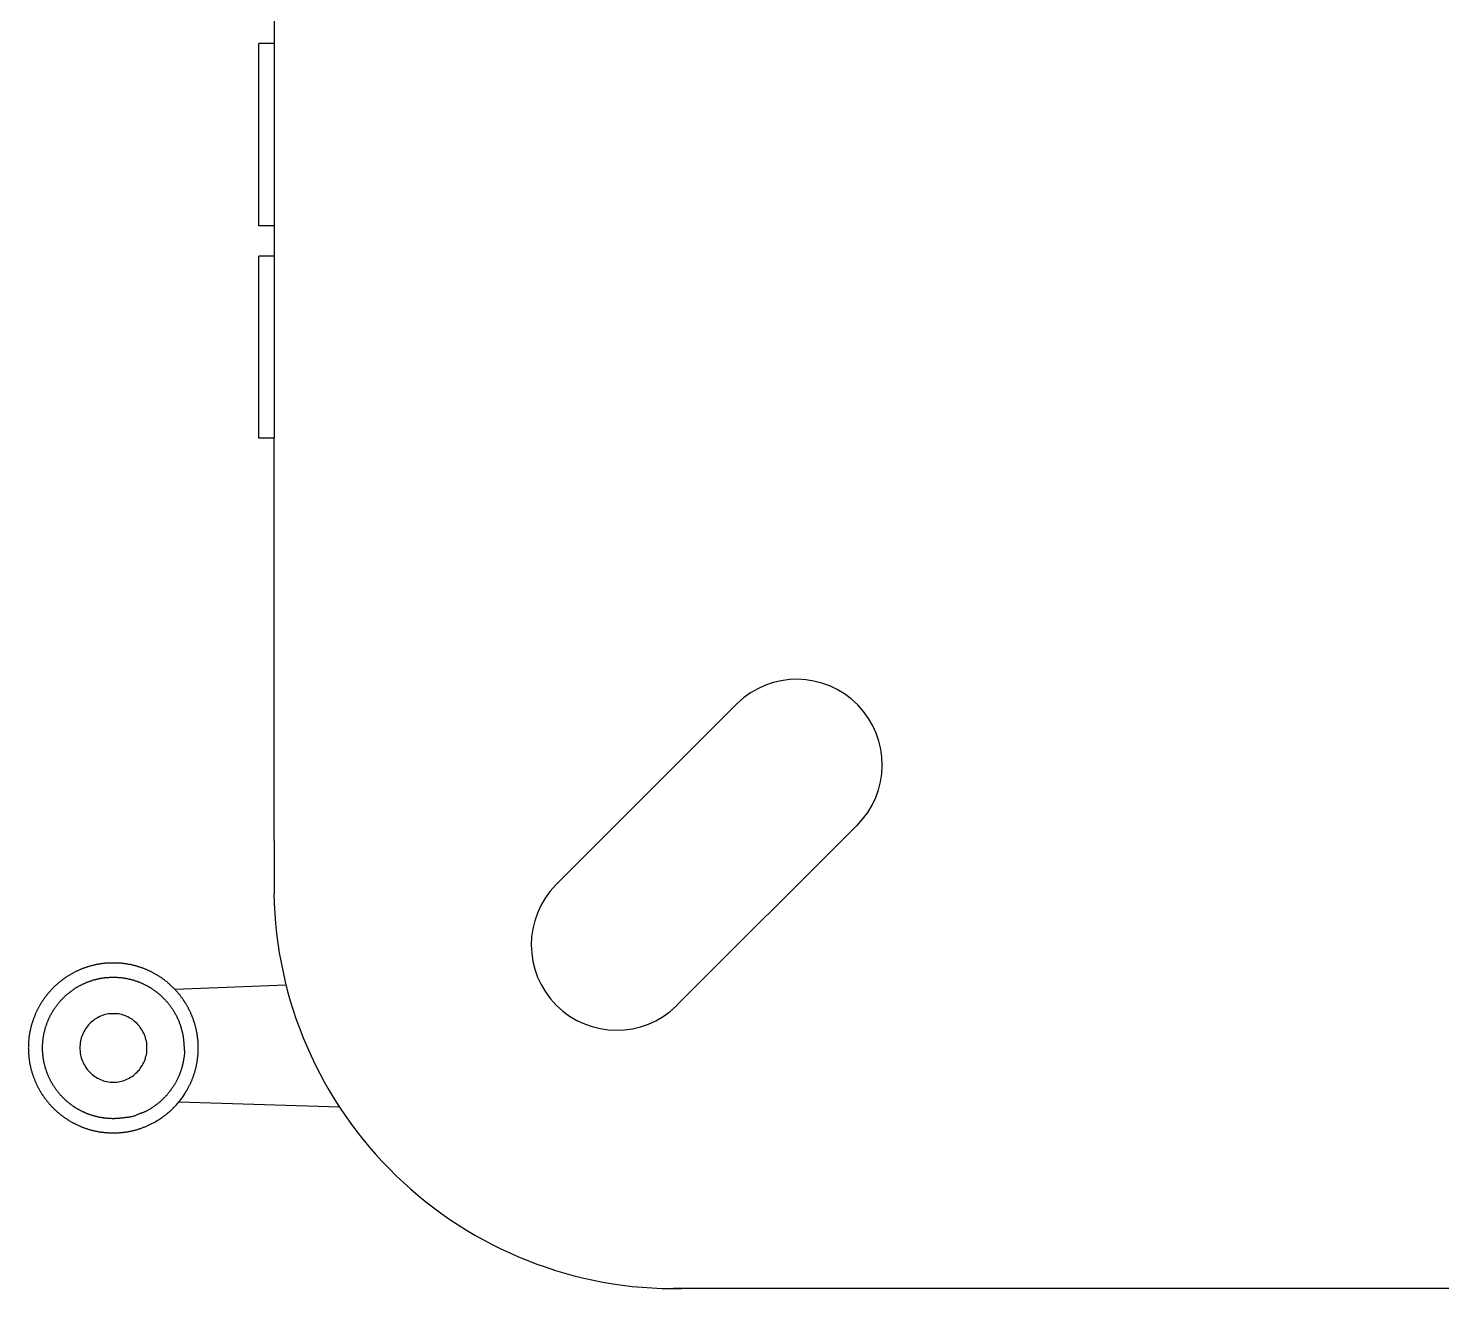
# Model space of a CAD drawing. Header units: centimetres. Extents: x 0.34 to 5.36, y -1.9 to 1.98.
# Drawn here: x 0.494 to 1.518, y 0.11 to 1.023 of the extents above; entities that cross this region are included whole.
import ezdxf

# ---------------------------------------------------------------- set-up
doc = ezdxf.new("R2010")
doc.units = ezdxf.units.CM
doc.layers.add('Edges', color=7, linetype='Continuous')

# ---------------------------------------------------------------- blocks, each defined once
blk = doc.blocks.new('lynk pl')
at = {"layer": 'Edges'}
for p, q in [((0.4282, 0.1328), (0.4282, 0.1108)), ((0.4282, 0.1108), (0.4172, 0.1108)), ((0.4172, -0.0212), (0.4172, 0.1108)), ((0.4282, 0.1108), (0.4282, -0.0212)), ((0.4282, -0.0212), (0.4172, -0.0212)), ((0.4282, -0.0212), (0.4282, -0.0432)), ((0.4282, -0.0432), (0.4172, -0.0432)), ((0.4172, -0.1752), (0.4172, -0.0432)), ((0.4282, -0.0432), (0.4282, -0.1752)), ((0.4282, -0.1752), (0.4172, -0.1752)), ((0.4282, -0.4667), (0.4282, -0.1752)), ((0.7636, -0.3675), (0.6324, -0.4987)), ((0.7199, -0.5862), (0.8511, -0.455)), ((0.4282, -0.4667), (0.4282, -0.5052)), ((0.4369, -0.5714), (0.3565, -0.5746)), ((0.4756, -0.6597), (0.3592, -0.6561)), ((2.0122, -0.7912), (0.7177, -0.7912))]:
    blk.add_line(p, q, dxfattribs=at)
for points in [[(0.3615, -0.653), (0.3623, -0.6519), (0.363, -0.6509), (0.3635, -0.65), (0.364, -0.6492), (0.3645, -0.6485), (0.3648, -0.6479), (0.3652, -0.6473), (0.3655, -0.6467), (0.3658, -0.6462), (0.366, -0.6457), (0.3663, -0.6453), (0.3665, -0.6448), (0.3668, -0.6443), (0.367, -0.6439), (0.3672, -0.6435), (0.3674, -0.643), (0.3676, -0.6426), (0.3678, -0.6421), (0.368, -0.6417), (0.3682, -0.6413), (0.3684, -0.6408), (0.3686, -0.6404), (0.3688, -0.6399), (0.3689, -0.6395), (0.3691, -0.639), (0.3693, -0.6386), (0.3695, -0.6381), (0.3696, -0.6377), (0.3698, -0.6372), (0.3699, -0.6368), (0.3701, -0.6363), (0.3703, -0.6358), (0.3704, -0.6354), (0.3705, -0.6349), (0.3707, -0.6345), (0.3708, -0.634), (0.371, -0.6335), (0.3711, -0.6331), (0.3712, -0.6326), (0.3713, -0.6321), (0.3715, -0.6317), (0.3716, -0.6312), (0.3717, -0.6307), (0.3718, -0.6302), (0.3719, -0.6298), (0.372, -0.6293), (0.3721, -0.6288), (0.3722, -0.6283), (0.3723, -0.6279), (0.3724, -0.6274), (0.3724, -0.6269), (0.3725, -0.6264), (0.3726, -0.626), (0.3727, -0.6255), (0.3727, -0.625), (0.3728, -0.6245), (0.3728, -0.624), (0.3729, -0.6236), (0.3729, -0.6231), (0.373, -0.6226), (0.373, -0.6221), (0.3731, -0.6216), (0.3731, -0.6212), (0.3731, -0.6207), (0.3732, -0.6202), (0.3732, -0.6197), (0.3732, -0.6192), (0.3732, -0.6187), (0.3732, -0.6183), (0.3733, -0.6178), (0.3733, -0.6173), (0.3733, -0.6168), (0.3733, -0.6163), (0.3733, -0.6158), (0.3732, -0.6154), (0.3732, -0.6149), (0.3732, -0.6144), (0.3732, -0.6139), (0.3732, -0.6134), (0.3731, -0.6129), (0.3731, -0.6125), (0.3731, -0.612), (0.373, -0.6115), (0.373, -0.611), (0.3729, -0.6105), (0.3729, -0.6101), (0.3728, -0.6096), (0.3728, -0.6091), (0.3727, -0.6086), (0.3727, -0.6081), (0.3726, -0.6077), (0.3725, -0.6072), (0.3724, -0.6067), (0.3724, -0.6062), (0.3723, -0.6058), (0.3722, -0.6053), (0.3721, -0.6048), (0.372, -0.6043), (0.3719, -0.6039), (0.3718, -0.6034), (0.3717, -0.6029), (0.3716, -0.6024), (0.3715, -0.602), (0.3713, -0.6015), (0.3712, -0.601), (0.3711, -0.6006), (0.371, -0.6001), (0.3708, -0.5996), (0.3707, -0.5992), (0.3705, -0.5987), (0.3704, -0.5983), (0.3703, -0.5978), (0.3701, -0.5973), (0.3699, -0.5969), (0.3698, -0.5964), (0.3696, -0.596), (0.3695, -0.5955), (0.3693, -0.5951), (0.3691, -0.5946), (0.3689, -0.5942), (0.3688, -0.5937), (0.3686, -0.5933), (0.3684, -0.5928), (0.3682, -0.5924), (0.368, -0.5919), (0.3678, -0.5915), (0.3676, -0.591), (0.3674, -0.5906), (0.3672, -0.5902), (0.367, -0.5897), (0.3668, -0.5893), (0.3666, -0.5889), (0.3663, -0.5884), (0.3661, -0.588), (0.3659, -0.5876), (0.3657, -0.5872), (0.3654, -0.5867), (0.3652, -0.5863), (0.3649, -0.5859), (0.3647, -0.5855), (0.3644, -0.5851), (0.3642, -0.5846), (0.3639, -0.5842), (0.3637, -0.5838), (0.3634, -0.5834), (0.3632, -0.583), (0.3629, -0.5826), (0.3626, -0.5822), (0.3623, -0.5818), (0.3621, -0.5814), (0.3618, -0.581), (0.3615, -0.5806), (0.3612, -0.5802), (0.3609, -0.5799), (0.3606, -0.5795), (0.3603, -0.5791), (0.3601, -0.5787), (0.3598, -0.5783), (0.3594, -0.5779), (0.3591, -0.5776), (0.3588, -0.5772), (0.3585, -0.5768), (0.3582, -0.5765), (0.3579, -0.5761), (0.3575, -0.5757), (0.3572, -0.5754), (0.3569, -0.575), (0.3565, -0.5746), (0.3561, -0.5742), (0.3558, -0.5738), (0.3554, -0.5735), (0.355, -0.5731), (0.3546, -0.5727), (0.3542, -0.5723), (0.3539, -0.572), (0.3535, -0.5717), (0.3532, -0.5713), (0.3528, -0.571), (0.3525, -0.5707), (0.3522, -0.5704), (0.3519, -0.5701), (0.3515, -0.5699), (0.3512, -0.5696), (0.3509, -0.5693), (0.3505, -0.569), (0.3502, -0.5687), (0.3498, -0.5685), (0.3494, -0.5682), (0.3491, -0.5679), (0.3487, -0.5676), (0.3483, -0.5673), (0.3479, -0.567), (0.3475, -0.5667), (0.3471, -0.5664), (0.3467, -0.5662), (0.3463, -0.5659), (0.3459, -0.5656), (0.3455, -0.5654), (0.3451, -0.5651), (0.3447, -0.5648), (0.3443, -0.5646), (0.3439, -0.5643), (0.3435, -0.5641), (0.343, -0.5638), (0.3426, -0.5636), (0.3422, -0.5633), (0.3418, -0.5631), (0.3414, -0.5629), (0.3409, -0.5626), (0.3405, -0.5624), (0.3401, -0.5622), (0.3397, -0.562), (0.3392, -0.5617), (0.3388, -0.5615), (0.3384, -0.5613), (0.3379, -0.5611), (0.3375, -0.5609), (0.337, -0.5607), (0.3366, -0.5605), (0.3362, -0.5603), (0.3357, -0.5601), (0.3353, -0.5599), (0.3348, -0.5598), (0.3344, -0.5596), (0.3339, -0.5594), (0.3335, -0.5592), (0.333, -0.5591), (0.3326, -0.5589), (0.3321, -0.5587), (0.3316, -0.5586), (0.3312, -0.5584), (0.3307, -0.5583), (0.3303, -0.5581), (0.3298, -0.558), (0.3293, -0.5578), (0.3289, -0.5577), (0.3284, -0.5576), (0.328, -0.5574), (0.3275, -0.5573), (0.327, -0.5572), (0.3265, -0.5571), (0.3261, -0.557), (0.3256, -0.5568), (0.3251, -0.5567), (0.3247, -0.5566), (0.3242, -0.5565), (0.3237, -0.5564), (0.3232, -0.5563), (0.3228, -0.5563), (0.3223, -0.5562), (0.3218, -0.5561), (0.3213, -0.556), (0.3209, -0.5559), (0.3204, -0.5559), (0.3199, -0.5558), (0.3194, -0.5557), (0.3189, -0.5557), (0.3185, -0.5556), (0.318, -0.5556), (0.3175, -0.5555), (0.317, -0.5555), (0.3165, -0.5554), (0.3161, -0.5554), (0.3156, -0.5554), (0.3151, -0.5553), (0.3146, -0.5553), (0.3141, -0.5553), (0.3136, -0.5553), (0.3132, -0.5553), (0.3127, -0.5553), (0.3122, -0.5553), (0.3117, -0.5553), (0.3112, -0.5553), (0.3107, -0.5553), (0.3103, -0.5553), (0.3098, -0.5553), (0.3093, -0.5553), (0.3088, -0.5553), (0.3083, -0.5553), (0.3078, -0.5554), (0.3074, -0.5554), (0.3069, -0.5554), (0.3064, -0.5555), (0.3059, -0.5555), (0.3054, -0.5556), (0.305, -0.5556), (0.3045, -0.5557), (0.304, -0.5557), (0.3035, -0.5558), (0.303, -0.5559), (0.3026, -0.5559), (0.3021, -0.556), (0.3016, -0.5561), (0.3011, -0.5562), (0.3006, -0.5563), (0.3002, -0.5563), (0.2997, -0.5564), (0.2992, -0.5565), (0.2988, -0.5566), (0.2983, -0.5567), (0.2978, -0.5568), (0.2973, -0.557), (0.2969, -0.5571), (0.2964, -0.5572), (0.2959, -0.5573), (0.2955, -0.5574), (0.295, -0.5576), (0.2945, -0.5577), (0.2941, -0.5578), (0.2936, -0.558), (0.2931, -0.5581), (0.2927, -0.5583), (0.2922, -0.5584), (0.2918, -0.5586), (0.2913, -0.5587), (0.2909, -0.5589), (0.2904, -0.5591), (0.2899, -0.5592), (0.2895, -0.5594), (0.289, -0.5596), (0.2886, -0.5598), (0.2881, -0.5599), (0.2877, -0.5601), (0.2873, -0.5603), (0.2868, -0.5605), (0.2864, -0.5607), (0.2859, -0.5609), (0.2855, -0.5611), (0.2851, -0.5613), (0.2846, -0.5615), (0.2842, -0.5617), (0.2838, -0.562), (0.2833, -0.5622), (0.2829, -0.5624), (0.2825, -0.5626), (0.2821, -0.5629), (0.2816, -0.5631), (0.2812, -0.5633), (0.2808, -0.5636), (0.2804, -0.5638), (0.28, -0.5641), (0.2795, -0.5643), (0.2791, -0.5646), (0.2787, -0.5648), (0.2783, -0.5651), (0.2779, -0.5654), (0.2775, -0.5656), (0.2771, -0.5659), (0.2767, -0.5662), (0.2763, -0.5664), (0.2759, -0.5667), (0.2755, -0.567), (0.2751, -0.5673), (0.2747, -0.5676), (0.2744, -0.5679), (0.274, -0.5682), (0.2736, -0.5685), (0.2732, -0.5688), (0.2728, -0.5691), (0.2725, -0.5694), (0.2721, -0.5697), (0.2717, -0.57), (0.2714, -0.5703), (0.271, -0.5706), (0.2706, -0.571), (0.2703, -0.5713), (0.2699, -0.5716), (0.2696, -0.5719), (0.2692, -0.5723), (0.2689, -0.5726), (0.2685, -0.5729), (0.2682, -0.5733), (0.2678, -0.5736), (0.2675, -0.574), (0.2672, -0.5743), (0.2668, -0.5747), (0.2665, -0.575), (0.2662, -0.5754), (0.2659, -0.5757), (0.2655, -0.5761), (0.2652, -0.5765), (0.2649, -0.5768), (0.2646, -0.5772), (0.2643, -0.5776), (0.264, -0.5779), (0.2637, -0.5783), (0.2634, -0.5787), (0.2631, -0.5791), (0.2628, -0.5795), (0.2625, -0.5799), (0.2622, -0.5802), (0.2619, -0.5806), (0.2616, -0.581), (0.2613, -0.5814), (0.2611, -0.5818), (0.2608, -0.5822), (0.2605, -0.5826), (0.2603, -0.583), (0.26, -0.5834), (0.2597, -0.5838), (0.2595, -0.5842), (0.2592, -0.5846), (0.259, -0.5851), (0.2587, -0.5855), (0.2585, -0.5859), (0.2582, -0.5863), (0.258, -0.5867), (0.2578, -0.5872), (0.2575, -0.5876), (0.2573, -0.588), (0.2571, -0.5884), (0.2569, -0.5889), (0.2566, -0.5893), (0.2564, -0.5897), (0.2562, -0.5902), (0.256, -0.5906), (0.2558, -0.591), (0.2556, -0.5915), (0.2554, -0.5919), (0.2552, -0.5924), (0.255, -0.5928), (0.2548, -0.5933), (0.2547, -0.5937), (0.2545, -0.5942), (0.2543, -0.5946), (0.2541, -0.5951), (0.254, -0.5955), (0.2538, -0.596), (0.2536, -0.5964), (0.2535, -0.5969), (0.2533, -0.5973), (0.2532, -0.5978), (0.253, -0.5983), (0.2529, -0.5987), (0.2527, -0.5992), (0.2526, -0.5996), (0.2525, -0.6001), (0.2523, -0.6006), (0.2522, -0.601), (0.2521, -0.6015), (0.252, -0.602), (0.2518, -0.6024), (0.2517, -0.6029), (0.2516, -0.6034), (0.2515, -0.6039), (0.2514, -0.6043), (0.2513, -0.6048), (0.2512, -0.6053), (0.2511, -0.6058), (0.2511, -0.6062), (0.251, -0.6067), (0.2509, -0.6072), (0.2508, -0.6077), (0.2508, -0.6081), (0.2507, -0.6086), (0.2506, -0.6091), (0.2506, -0.6096), (0.2505, -0.6101), (0.2505, -0.6105), (0.2504, -0.611), (0.2504, -0.6115), (0.2503, -0.612), (0.2503, -0.6125), (0.2503, -0.6129), (0.2502, -0.6134), (0.2502, -0.6139), (0.2502, -0.6144), (0.2502, -0.6149), (0.2502, -0.6154), (0.2502, -0.6158), (0.2502, -0.6163), (0.2501, -0.6168), (0.2502, -0.6173), (0.2502, -0.6178), (0.2502, -0.6183), (0.2502, -0.6187), (0.2502, -0.6192), (0.2502, -0.6197), (0.2502, -0.6202), (0.2503, -0.6207), (0.2503, -0.6212), (0.2503, -0.6216), (0.2504, -0.6221), (0.2504, -0.6226), (0.2505, -0.6231), (0.2505, -0.6236), (0.2506, -0.624), (0.2506, -0.6245), (0.2507, -0.625), (0.2508, -0.6255), (0.2508, -0.626), (0.2509, -0.6264), (0.251, -0.6269), (0.2511, -0.6274), (0.2511, -0.6279), (0.2512, -0.6283), (0.2513, -0.6288), (0.2514, -0.6293), (0.2515, -0.6298), (0.2516, -0.6302), (0.2517, -0.6307), (0.2518, -0.6312), (0.252, -0.6317), (0.2521, -0.6321), (0.2522, -0.6326), (0.2523, -0.6331), (0.2525, -0.6335), (0.2526, -0.634), (0.2527, -0.6345), (0.2529, -0.6349), (0.253, -0.6354), (0.2532, -0.6358), (0.2533, -0.6363), (0.2535, -0.6368), (0.2536, -0.6372), (0.2538, -0.6377), (0.254, -0.6381), (0.2541, -0.6386), (0.2543, -0.639), (0.2545, -0.6395), (0.2547, -0.6399), (0.2548, -0.6404), (0.255, -0.6408), (0.2552, -0.6413), (0.2554, -0.6417), (0.2556, -0.6421), (0.2558, -0.6426), (0.256, -0.643), (0.2562, -0.6435), (0.2564, -0.6439), (0.2566, -0.6443), (0.2569, -0.6448), (0.2571, -0.6452), (0.2573, -0.6456), (0.2575, -0.646), (0.2578, -0.6465), (0.258, -0.6469), (0.2582, -0.6473), (0.2585, -0.6477), (0.2587, -0.6481), (0.259, -0.6486), (0.2592, -0.649), (0.2595, -0.6494), (0.2597, -0.6498), (0.26, -0.6502), (0.2603, -0.6506), (0.2605, -0.651), (0.2608, -0.6514), (0.2611, -0.6518), (0.2613, -0.6522), (0.2616, -0.6526), (0.2619, -0.653), (0.2622, -0.6534), (0.2625, -0.6538), (0.2628, -0.6542), (0.2631, -0.6545), (0.2634, -0.6549), (0.2637, -0.6553), (0.264, -0.6557), (0.2643, -0.6561), (0.2646, -0.6564), (0.2649, -0.6568), (0.2652, -0.6572), (0.2655, -0.6575), (0.2659, -0.6579), (0.2662, -0.6582), (0.2665, -0.6586), (0.2668, -0.659), (0.2672, -0.6593), (0.2675, -0.6597), (0.2678, -0.66), (0.2682, -0.6603), (0.2685, -0.6607), (0.2689, -0.661), (0.2692, -0.6614), (0.2696, -0.6617), (0.2699, -0.662), (0.2703, -0.6623), (0.2706, -0.6627), (0.271, -0.663), (0.2714, -0.6633), (0.2717, -0.6636), (0.2721, -0.6639), (0.2725, -0.6642), (0.2728, -0.6646), (0.2732, -0.6649), (0.2736, -0.6652), (0.274, -0.6655), (0.2744, -0.6658), (0.2747, -0.666), (0.2751, -0.6663), (0.2755, -0.6666), (0.2759, -0.6669), (0.2763, -0.6672), (0.2767, -0.6675), (0.2771, -0.6677), (0.2775, -0.668), (0.2779, -0.6683), (0.2783, -0.6685), (0.2787, -0.6688), (0.2791, -0.669), (0.2795, -0.6693), (0.28, -0.6696), (0.2804, -0.6698), (0.2808, -0.67), (0.2812, -0.6703), (0.2816, -0.6705), (0.2821, -0.6708), (0.2825, -0.671), (0.2829, -0.6712), (0.2833, -0.6714), (0.2838, -0.6717), (0.2842, -0.6719), (0.2846, -0.6721), (0.2851, -0.6723), (0.2855, -0.6725), (0.2859, -0.6727), (0.2864, -0.6729), (0.2868, -0.6731), (0.2873, -0.6733), (0.2877, -0.6735), (0.2881, -0.6737), (0.2886, -0.6739), (0.289, -0.6741), (0.2895, -0.6742), (0.2899, -0.6744), (0.2904, -0.6746), (0.2909, -0.6747), (0.2913, -0.6749), (0.2918, -0.6751), (0.2922, -0.6752), (0.2927, -0.6754), (0.2931, -0.6755), (0.2936, -0.6757), (0.2941, -0.6758), (0.2945, -0.6759), (0.295, -0.6761), (0.2955, -0.6762), (0.2959, -0.6763), (0.2964, -0.6764), (0.2969, -0.6766), (0.2973, -0.6767), (0.2978, -0.6768), (0.2983, -0.6769), (0.2988, -0.677), (0.2992, -0.6771), (0.2997, -0.6772), (0.3002, -0.6773), (0.3006, -0.6774), (0.3011, -0.6775), (0.3016, -0.6775), (0.3021, -0.6776), (0.3026, -0.6777), (0.303, -0.6778), (0.3035, -0.6778), (0.304, -0.6779), (0.3045, -0.6779), (0.305, -0.678), (0.3054, -0.6781), (0.3059, -0.6781), (0.3064, -0.6781), (0.3069, -0.6782), (0.3074, -0.6782), (0.3078, -0.6783), (0.3083, -0.6783), (0.3088, -0.6783), (0.3093, -0.6783), (0.3098, -0.6783), (0.3103, -0.6784), (0.3107, -0.6784), (0.3112, -0.6784), (0.3117, -0.6784), (0.3122, -0.6784), (0.3127, -0.6784), (0.3132, -0.6784), (0.3136, -0.6783), (0.3141, -0.6783), (0.3146, -0.6783), (0.3151, -0.6783), (0.3156, -0.6783), (0.3161, -0.6782), (0.3165, -0.6782), (0.317, -0.6781), (0.3175, -0.6781), (0.318, -0.6781), (0.3185, -0.678), (0.3189, -0.6779), (0.3194, -0.6779), (0.3199, -0.6778), (0.3204, -0.6778), (0.3209, -0.6777), (0.3213, -0.6776), (0.3218, -0.6775), (0.3223, -0.6775), (0.3228, -0.6774), (0.3232, -0.6773), (0.3237, -0.6772), (0.3242, -0.6771), (0.3247, -0.677), (0.3251, -0.6769), (0.3256, -0.6768), (0.3261, -0.6767), (0.3265, -0.6766), (0.327, -0.6764), (0.3275, -0.6763), (0.328, -0.6762), (0.3284, -0.6761), (0.3289, -0.6759), (0.3293, -0.6758), (0.3298, -0.6757), (0.3303, -0.6755), (0.3307, -0.6754), (0.3312, -0.6752), (0.3317, -0.6751), (0.3321, -0.6749), (0.3326, -0.6747), (0.3331, -0.6745), (0.3336, -0.6743), (0.3341, -0.6741), (0.3347, -0.6739), (0.3352, -0.6737), (0.3359, -0.6734), (0.3365, -0.6731), (0.3373, -0.6728), (0.3381, -0.6724), (0.3391, -0.6719), (0.3402, -0.6714), (0.3414, -0.6708)], [(0.3414, -0.6708), (0.3426, -0.6701), (0.3436, -0.6695), (0.3445, -0.6689), (0.3453, -0.6684), (0.346, -0.668), (0.3466, -0.6675), (0.3471, -0.6672), (0.3476, -0.6668), (0.3481, -0.6665), (0.3486, -0.6661), (0.349, -0.6658), (0.3494, -0.6655), (0.3498, -0.6652), (0.3502, -0.6649), (0.3506, -0.6646), (0.3509, -0.6642), (0.3513, -0.6639), (0.3517, -0.6636), (0.352, -0.6633), (0.3524, -0.663), (0.3528, -0.6627), (0.3531, -0.6624), (0.3534, -0.6621), (0.3538, -0.6618), (0.3541, -0.6615), (0.3544, -0.6612), (0.3547, -0.6609), (0.355, -0.6605), (0.3554, -0.6602), (0.3557, -0.6598), (0.3561, -0.6594), (0.3565, -0.659), (0.357, -0.6585), (0.3574, -0.658), (0.358, -0.6574), (0.3586, -0.6567), (0.3592, -0.6559), (0.3599, -0.6551), (0.3607, -0.6541), (0.3615, -0.653)]]:
    blk.add_lwpolyline(points, dxfattribs=at)
for points in [[(0.3624, -0.6265), (0.3624, -0.6269), (0.3623, -0.6273), (0.3622, -0.6277), (0.3621, -0.6281), (0.362, -0.6285), (0.3619, -0.6289), (0.3618, -0.6293), (0.3617, -0.6297), (0.3616, -0.6301), (0.3615, -0.6304), (0.3614, -0.6308), (0.3613, -0.6312), (0.3612, -0.6316), (0.3611, -0.632), (0.361, -0.6324), (0.3608, -0.6328), (0.3607, -0.6332), (0.3606, -0.6335), (0.3604, -0.6339), (0.3603, -0.6343), (0.3602, -0.6347), (0.36, -0.6351), (0.3599, -0.6355), (0.3597, -0.6358), (0.3596, -0.6362), (0.3594, -0.6366), (0.3593, -0.637), (0.3591, -0.6373), (0.359, -0.6377), (0.3588, -0.6381), (0.3586, -0.6384), (0.3584, -0.6388), (0.3583, -0.6392), (0.3581, -0.6395), (0.3579, -0.6399), (0.3577, -0.6403), (0.3575, -0.6406), (0.3574, -0.641), (0.3572, -0.6413), (0.357, -0.6417), (0.3568, -0.6421), (0.3566, -0.6424), (0.3564, -0.6428), (0.3562, -0.6431), (0.356, -0.6435), (0.3558, -0.6438), (0.3555, -0.6441), (0.3553, -0.6445), (0.3551, -0.6448), (0.3549, -0.6452), (0.3547, -0.6455), (0.3544, -0.6458), (0.3542, -0.6462), (0.354, -0.6465), (0.3537, -0.6468), (0.3535, -0.6472), (0.3533, -0.6475), (0.353, -0.6478), (0.3528, -0.6482), (0.3525, -0.6485), (0.3523, -0.6488), (0.352, -0.6491), (0.3518, -0.6494), (0.3515, -0.6497), (0.3512, -0.6501), (0.351, -0.6504), (0.3507, -0.6507), (0.3505, -0.651), (0.3502, -0.6513), (0.3499, -0.6516), (0.3496, -0.6519), (0.3494, -0.6522), (0.3491, -0.6525), (0.3488, -0.6528), (0.3485, -0.6531), (0.3482, -0.6533), (0.3479, -0.6536), (0.3477, -0.6539), (0.3474, -0.6542), (0.3471, -0.6545), (0.3468, -0.6547), (0.3465, -0.655), (0.3462, -0.6553), (0.3459, -0.6556), (0.3456, -0.6558), (0.3453, -0.6561), (0.3449, -0.6564), (0.3446, -0.6566), (0.3443, -0.6569), (0.344, -0.6571), (0.3437, -0.6574), (0.3434, -0.6576), (0.343, -0.6579), (0.3427, -0.6581), (0.3424, -0.6584), (0.3421, -0.6586), (0.3417, -0.6588), (0.3414, -0.6591), (0.3411, -0.6593), (0.3407, -0.6595), (0.3404, -0.6598), (0.3401, -0.66), (0.3397, -0.6602), (0.3394, -0.6604), (0.339, -0.6606), (0.3387, -0.6609), (0.3384, -0.6611), (0.338, -0.6613), (0.3377, -0.6615), (0.3373, -0.6617), (0.3369, -0.6619), (0.3366, -0.6621), (0.3362, -0.6623), (0.3359, -0.6625), (0.3355, -0.6627), (0.3352, -0.6628), (0.3348, -0.663), (0.3344, -0.6632), (0.3341, -0.6633), (0.3337, -0.6635), (0.3333, -0.6636), (0.3329, -0.6638), (0.3325, -0.6639), (0.3322, -0.664), (0.3318, -0.6642), (0.3314, -0.6643), (0.331, -0.6644), (0.3306, -0.6646), (0.3302, -0.6647), (0.3299, -0.6649), (0.3295, -0.6651), (0.3291, -0.6652), (0.3288, -0.6654), (0.3284, -0.6656), (0.328, -0.6657), (0.3276, -0.6659), (0.3273, -0.666), (0.3269, -0.6662), (0.3265, -0.6663), (0.3261, -0.6664), (0.3257, -0.6665), (0.3253, -0.6666), (0.3249, -0.6667), (0.3245, -0.6668), (0.3241, -0.6669), (0.3237, -0.6669), (0.3233, -0.667), (0.3229, -0.667), (0.3225, -0.6671), (0.3221, -0.6671), (0.3217, -0.6672), (0.3213, -0.6672), (0.3209, -0.6673), (0.3205, -0.6673), (0.3201, -0.6674), (0.3197, -0.6674), (0.3193, -0.6675), (0.3189, -0.6675), (0.3185, -0.6676), (0.3181, -0.6677), (0.3177, -0.6677), (0.3173, -0.6678), (0.3169, -0.6678), (0.3165, -0.6678), (0.3161, -0.6679), (0.3157, -0.6679), (0.3153, -0.6679), (0.3149, -0.668), (0.3145, -0.668), (0.3141, -0.668), (0.3137, -0.668), (0.3133, -0.668), (0.3129, -0.668), (0.3125, -0.6681), (0.3121, -0.6681), (0.3117, -0.6681), (0.3113, -0.6681), (0.3109, -0.6681), (0.3105, -0.668), (0.3101, -0.668), (0.3097, -0.668), (0.3093, -0.668), (0.3089, -0.668), (0.3085, -0.668), (0.3081, -0.6679), (0.3077, -0.6679), (0.3073, -0.6679), (0.3069, -0.6678), (0.3065, -0.6678), (0.3061, -0.6678), (0.3057, -0.6677), (0.3053, -0.6677), (0.3049, -0.6676), (0.3045, -0.6675), (0.3041, -0.6675), (0.3037, -0.6674), (0.3033, -0.6674), (0.3029, -0.6673), (0.3025, -0.6672), (0.3021, -0.6672), (0.3017, -0.6671), (0.3013, -0.667), (0.3009, -0.6669), (0.3005, -0.6668), (0.3001, -0.6667), (0.2997, -0.6666), (0.2994, -0.6665), (0.299, -0.6664), (0.2986, -0.6663), (0.2982, -0.6662), (0.2978, -0.6661), (0.2974, -0.666), (0.297, -0.6659), (0.2966, -0.6658), (0.2963, -0.6657), (0.2959, -0.6656), (0.2955, -0.6654), (0.2951, -0.6653), (0.2947, -0.6652), (0.2943, -0.665), (0.294, -0.6649), (0.2936, -0.6648), (0.2932, -0.6646), (0.2928, -0.6645), (0.2925, -0.6643), (0.2921, -0.6642), (0.2917, -0.664), (0.2914, -0.6638), (0.291, -0.6637), (0.2906, -0.6635), (0.2903, -0.6634), (0.2899, -0.6632), (0.2895, -0.663), (0.2892, -0.6628), (0.2888, -0.6627), (0.2884, -0.6625), (0.2881, -0.6623), (0.2877, -0.6621), (0.2874, -0.6619), (0.287, -0.6617), (0.2867, -0.6615), (0.2863, -0.6613), (0.286, -0.6611), (0.2856, -0.6609), (0.2853, -0.6607), (0.2849, -0.6605), (0.2846, -0.6603), (0.2842, -0.6601), (0.2839, -0.6599), (0.2836, -0.6596), (0.2832, -0.6594), (0.2829, -0.6592), (0.2826, -0.659), (0.2822, -0.6587), (0.2819, -0.6585), (0.2816, -0.6583), (0.2813, -0.658), (0.2809, -0.6578), (0.2806, -0.6576), (0.2803, -0.6573), (0.28, -0.6571), (0.2797, -0.6568), (0.2794, -0.6566), (0.279, -0.6563), (0.2787, -0.656), (0.2784, -0.6558), (0.2781, -0.6555), (0.2778, -0.6553), (0.2775, -0.655), (0.2772, -0.6547), (0.2769, -0.6544), (0.2766, -0.6542), (0.2763, -0.6539), (0.276, -0.6536), (0.2758, -0.6533), (0.2755, -0.6531), (0.2752, -0.6528), (0.2749, -0.6525), (0.2746, -0.6522), (0.2744, -0.6519), (0.2741, -0.6516), (0.2738, -0.6513), (0.2735, -0.651), (0.2733, -0.6507), (0.273, -0.6504), (0.2727, -0.6501), (0.2725, -0.6498), (0.2722, -0.6495), (0.272, -0.6492), (0.2717, -0.6489), (0.2715, -0.6485), (0.2712, -0.6482), (0.271, -0.6479), (0.2707, -0.6476), (0.2705, -0.6473), (0.2702, -0.6469), (0.27, -0.6466), (0.2698, -0.6463), (0.2696, -0.646), (0.2693, -0.6456), (0.2691, -0.6453), (0.2689, -0.6449), (0.2687, -0.6446), (0.2684, -0.6443), (0.2682, -0.6439), (0.268, -0.6436), (0.2678, -0.6432), (0.2676, -0.6429), (0.2674, -0.6426), (0.2672, -0.6422), (0.267, -0.6419), (0.2668, -0.6415), (0.2666, -0.6411), (0.2664, -0.6408), (0.2662, -0.6404), (0.266, -0.6401), (0.2659, -0.6397), (0.2657, -0.6394), (0.2655, -0.639), (0.2653, -0.6386), (0.2652, -0.6383), (0.265, -0.6379), (0.2648, -0.6375), (0.2647, -0.6372), (0.2645, -0.6368), (0.2644, -0.6364), (0.2642, -0.6361), (0.2641, -0.6357), (0.2639, -0.6353), (0.2638, -0.6349), (0.2636, -0.6346), (0.2635, -0.6342), (0.2634, -0.6338), (0.2632, -0.6334), (0.2631, -0.633), (0.263, -0.6326), (0.2628, -0.6323), (0.2627, -0.6319), (0.2626, -0.6315), (0.2625, -0.6311), (0.2624, -0.6307), (0.2623, -0.6303), (0.2622, -0.6299), (0.2621, -0.6296), (0.262, -0.6292), (0.2619, -0.6288), (0.2618, -0.6284), (0.2617, -0.628), (0.2616, -0.6276), (0.2615, -0.6272), (0.2614, -0.6268), (0.2614, -0.6264), (0.2613, -0.626), (0.2612, -0.6256), (0.2612, -0.6252), (0.2611, -0.6248), (0.261, -0.6244), (0.261, -0.624), (0.2609, -0.6236), (0.2609, -0.6232), (0.2608, -0.6228), (0.2608, -0.6224), (0.2607, -0.622), (0.2607, -0.6216), (0.2607, -0.6212), (0.2606, -0.6208), (0.2606, -0.6204), (0.2606, -0.62), (0.2605, -0.6196), (0.2605, -0.6192), (0.2605, -0.6188), (0.2605, -0.6184), (0.2605, -0.618), (0.2605, -0.6176), (0.2605, -0.6172), (0.2605, -0.6168), (0.2605, -0.6164), (0.2605, -0.616), (0.2605, -0.6156), (0.2605, -0.6152), (0.2605, -0.6148), (0.2605, -0.6144), (0.2605, -0.614), (0.2606, -0.6136), (0.2606, -0.6132), (0.2606, -0.6128), (0.2607, -0.6124), (0.2607, -0.612), (0.2607, -0.6116), (0.2608, -0.6112), (0.2608, -0.6108), (0.2609, -0.6104), (0.2609, -0.61), (0.261, -0.6096), (0.261, -0.6092), (0.2611, -0.6088), (0.2612, -0.6084), (0.2612, -0.608), (0.2613, -0.6076), (0.2614, -0.6072), (0.2614, -0.6068), (0.2615, -0.6064), (0.2616, -0.606), (0.2617, -0.6056), (0.2618, -0.6052), (0.2619, -0.6049), (0.262, -0.6045), (0.2621, -0.6041), (0.2622, -0.6037), (0.2623, -0.6033), (0.2624, -0.6029), (0.2625, -0.6025), (0.2626, -0.6021), (0.2627, -0.6017), (0.2628, -0.6014), (0.263, -0.601), (0.2631, -0.6006), (0.2632, -0.6002), (0.2634, -0.5998), (0.2635, -0.5995), (0.2636, -0.5991), (0.2638, -0.5987), (0.2639, -0.5983), (0.2641, -0.5979), (0.2642, -0.5976), (0.2644, -0.5972), (0.2645, -0.5968), (0.2647, -0.5965), (0.2648, -0.5961), (0.265, -0.5957), (0.2652, -0.5954), (0.2653, -0.595), (0.2655, -0.5946), (0.2657, -0.5943), (0.2659, -0.5939), (0.266, -0.5935), (0.2662, -0.5932), (0.2664, -0.5928), (0.2666, -0.5925), (0.2668, -0.5921), (0.267, -0.5918), (0.2672, -0.5914), (0.2674, -0.5911), (0.2676, -0.5907), (0.2678, -0.5904), (0.268, -0.59), (0.2682, -0.5897), (0.2684, -0.5894), (0.2687, -0.589), (0.2689, -0.5887), (0.2691, -0.5883), (0.2693, -0.588), (0.2696, -0.5877), (0.2698, -0.5873), (0.27, -0.587), (0.2702, -0.5867), (0.2705, -0.5864), (0.2707, -0.586), (0.271, -0.5857), (0.2712, -0.5854), (0.2715, -0.5851), (0.2717, -0.5848), (0.272, -0.5845), (0.2722, -0.5841), (0.2725, -0.5838), (0.2727, -0.5835), (0.273, -0.5832), (0.2733, -0.5829), (0.2735, -0.5826), (0.2738, -0.5823), (0.2741, -0.582), (0.2744, -0.5817), (0.2746, -0.5814), (0.2749, -0.5812), (0.2752, -0.5809), (0.2755, -0.5806), (0.2758, -0.5803), (0.276, -0.58), (0.2763, -0.5797), (0.2766, -0.5795), (0.2769, -0.5792), (0.2772, -0.5789), (0.2775, -0.5786), (0.2778, -0.5784), (0.2781, -0.5781), (0.2784, -0.5778), (0.2787, -0.5776), (0.279, -0.5773), (0.2794, -0.5771), (0.2797, -0.5768), (0.28, -0.5766), (0.2803, -0.5763), (0.2806, -0.5761), (0.2809, -0.5758), (0.2813, -0.5756), (0.2816, -0.5754), (0.2819, -0.5751), (0.2822, -0.5749), (0.2826, -0.5747), (0.2829, -0.5744), (0.2832, -0.5742), (0.2836, -0.574), (0.2839, -0.5738), (0.2842, -0.5735), (0.2846, -0.5733), (0.2849, -0.5731), (0.2853, -0.5729), (0.2856, -0.5727), (0.286, -0.5725), (0.2863, -0.5723), (0.2867, -0.5721), (0.287, -0.5719), (0.2874, -0.5717), (0.2877, -0.5715), (0.2881, -0.5713), (0.2884, -0.5712), (0.2888, -0.571), (0.2892, -0.5708), (0.2895, -0.5706), (0.2899, -0.5704), (0.2903, -0.5703), (0.2906, -0.5701), (0.291, -0.5699), (0.2914, -0.5698), (0.2917, -0.5696), (0.2921, -0.5695), (0.2925, -0.5693), (0.2928, -0.5692), (0.2932, -0.569), (0.2936, -0.5689), (0.294, -0.5687), (0.2943, -0.5686), (0.2947, -0.5685), (0.2951, -0.5683), (0.2955, -0.5682), (0.2959, -0.5681), (0.2963, -0.568), (0.2966, -0.5678), (0.297, -0.5677), (0.2974, -0.5676), (0.2978, -0.5675), (0.2982, -0.5674), (0.2986, -0.5673), (0.299, -0.5672), (0.2994, -0.5671), (0.2997, -0.567), (0.3001, -0.5669), (0.3005, -0.5668), (0.3009, -0.5667), (0.3013, -0.5666), (0.3017, -0.5666), (0.3021, -0.5665), (0.3025, -0.5664), (0.3029, -0.5663), (0.3033, -0.5663), (0.3037, -0.5662), (0.3041, -0.5661), (0.3045, -0.5661), (0.3049, -0.566), (0.3053, -0.566), (0.3057, -0.5659), (0.3061, -0.5659), (0.3065, -0.5658), (0.3069, -0.5658), (0.3073, -0.5658), (0.3077, -0.5657), (0.3081, -0.5657), (0.3085, -0.5657), (0.3089, -0.5656), (0.3093, -0.5656), (0.3097, -0.5656), (0.3101, -0.5656), (0.3105, -0.5656), (0.3109, -0.5656), (0.3113, -0.5656), (0.3117, -0.5656), (0.3121, -0.5656), (0.3125, -0.5656), (0.3129, -0.5656), (0.3133, -0.5656), (0.3137, -0.5656), (0.3141, -0.5656), (0.3145, -0.5656), (0.3149, -0.5657), (0.3153, -0.5657), (0.3157, -0.5657), (0.3161, -0.5658), (0.3165, -0.5658), (0.3169, -0.5658), (0.3173, -0.5659), (0.3177, -0.5659), (0.3181, -0.566), (0.3185, -0.566), (0.3189, -0.5661), (0.3193, -0.5661), (0.3197, -0.5662), (0.3201, -0.5663), (0.3205, -0.5663), (0.3209, -0.5664), (0.3213, -0.5665), (0.3217, -0.5666), (0.3221, -0.5666), (0.3225, -0.5667), (0.3229, -0.5668), (0.3233, -0.5669), (0.3237, -0.567), (0.3241, -0.5671), (0.3245, -0.5672), (0.3248, -0.5673), (0.3252, -0.5674), (0.3256, -0.5675), (0.326, -0.5676), (0.3264, -0.5677), (0.3268, -0.5678), (0.3272, -0.568), (0.3275, -0.5681), (0.3279, -0.5682), (0.3283, -0.5683), (0.3287, -0.5685), (0.3291, -0.5686), (0.3294, -0.5687), (0.3298, -0.5689), (0.3302, -0.569), (0.3306, -0.5692), (0.3309, -0.5693), (0.3313, -0.5695), (0.3317, -0.5696), (0.3321, -0.5698), (0.3324, -0.5699), (0.3328, -0.5701), (0.3332, -0.5703), (0.3335, -0.5704), (0.3339, -0.5706), (0.3343, -0.5708), (0.3346, -0.571), (0.335, -0.5712), (0.3353, -0.5713), (0.3357, -0.5715), (0.336, -0.5717), (0.3364, -0.5719), (0.3367, -0.5721), (0.3371, -0.5723), (0.3374, -0.5725), (0.3378, -0.5727), (0.3381, -0.5729), (0.3385, -0.5731), (0.3388, -0.5733), (0.3392, -0.5735), (0.3395, -0.5738), (0.3398, -0.574), (0.3402, -0.5742), (0.3405, -0.5744), (0.3408, -0.5747), (0.3412, -0.5749), (0.3415, -0.5751), (0.3418, -0.5754), (0.3422, -0.5756), (0.3425, -0.5758), (0.3428, -0.5761), (0.3431, -0.5763), (0.3434, -0.5766), (0.3437, -0.5768), (0.3441, -0.5771), (0.3444, -0.5773), (0.3447, -0.5776), (0.345, -0.5778), (0.3453, -0.5781), (0.3456, -0.5784), (0.3459, -0.5786), (0.3462, -0.5789), (0.3465, -0.5792), (0.3468, -0.5795), (0.3471, -0.5797), (0.3474, -0.58), (0.3477, -0.5803), (0.3479, -0.5806), (0.3482, -0.5809), (0.3485, -0.5812), (0.3488, -0.5814), (0.3491, -0.5817), (0.3493, -0.582), (0.3496, -0.5823), (0.3499, -0.5826), (0.3501, -0.5829), (0.3504, -0.5832), (0.3507, -0.5835), (0.3509, -0.5838), (0.3512, -0.5841), (0.3514, -0.5845), (0.3517, -0.5848), (0.352, -0.5851), (0.3522, -0.5854), (0.3524, -0.5857), (0.3527, -0.586), (0.3529, -0.5864), (0.3532, -0.5867), (0.3534, -0.587), (0.3536, -0.5873), (0.3539, -0.5877), (0.3541, -0.588), (0.3543, -0.5883), (0.3545, -0.5887), (0.3548, -0.589), (0.355, -0.5894), (0.3552, -0.5897), (0.3554, -0.59), (0.3556, -0.5904), (0.3558, -0.5907), (0.356, -0.5911), (0.3562, -0.5914), (0.3564, -0.5918), (0.3566, -0.5921), (0.3568, -0.5925), (0.357, -0.5928), (0.3572, -0.5932), (0.3574, -0.5935), (0.3575, -0.5939), (0.3577, -0.5943), (0.3579, -0.5946), (0.3581, -0.595), (0.3582, -0.5954), (0.3584, -0.5957), (0.3586, -0.5961), (0.3587, -0.5965), (0.3589, -0.5968), (0.3591, -0.5972), (0.3592, -0.5976), (0.3594, -0.5979), (0.3595, -0.5983), (0.3596, -0.5987), (0.3598, -0.5991), (0.3599, -0.5995), (0.3601, -0.5998), (0.3602, -0.6002), (0.3603, -0.6006), (0.3604, -0.601), (0.3606, -0.6014), (0.3607, -0.6017), (0.3608, -0.6021), (0.3609, -0.6025), (0.361, -0.6029), (0.3611, -0.6033), (0.3612, -0.6037), (0.3613, -0.6041), (0.3614, -0.6045), (0.3615, -0.6049), (0.3616, -0.6052), (0.3617, -0.6056), (0.3618, -0.606), (0.3619, -0.6064), (0.362, -0.6068), (0.362, -0.6072), (0.3621, -0.6076), (0.3622, -0.608), (0.3623, -0.6084), (0.3623, -0.6088), (0.3624, -0.6092), (0.3624, -0.6096), (0.3625, -0.61), (0.3625, -0.6104), (0.3626, -0.6108), (0.3626, -0.6112), (0.3627, -0.6116), (0.3627, -0.612), (0.3628, -0.6124), (0.3628, -0.6128), (0.3628, -0.6132), (0.3629, -0.6136), (0.3629, -0.614), (0.3629, -0.6144), (0.3629, -0.6148), (0.3629, -0.6152), (0.363, -0.6156), (0.363, -0.616), (0.363, -0.6164), (0.363, -0.6168), (0.363, -0.6172), (0.3631, -0.6176), (0.3631, -0.618), (0.3631, -0.6184), (0.3632, -0.6188), (0.3632, -0.6192), (0.3632, -0.6197), (0.3632, -0.6201), (0.3632, -0.6205), (0.3632, -0.6209), (0.3632, -0.6213), (0.3631, -0.6217), (0.3631, -0.6221), (0.3631, -0.6225), (0.363, -0.6229), (0.363, -0.6233), (0.3629, -0.6237), (0.3628, -0.6241), (0.3628, -0.6245), (0.3627, -0.6249), (0.3627, -0.6253), (0.3626, -0.6257), (0.3625, -0.6261)], [(0.2893, -0.6073), (0.2889, -0.6084), (0.2885, -0.6096), (0.2882, -0.6108), (0.288, -0.612), (0.2878, -0.6132), (0.2876, -0.6144), (0.2875, -0.6156), (0.2875, -0.6168), (0.2875, -0.618), (0.2876, -0.6192), (0.2878, -0.6205), (0.288, -0.6217), (0.2882, -0.6229), (0.2885, -0.624), (0.2889, -0.6252), (0.2893, -0.6263), (0.2898, -0.6274), (0.2904, -0.6285), (0.291, -0.6296), (0.2916, -0.6306), (0.2923, -0.6316), (0.293, -0.6326), (0.2938, -0.6335), (0.2946, -0.6344), (0.2955, -0.6352), (0.2964, -0.636), (0.2973, -0.6368), (0.2983, -0.6375), (0.2993, -0.6381), (0.3003, -0.6387), (0.3014, -0.6393), (0.3025, -0.6398), (0.3036, -0.6402), (0.3047, -0.6406), (0.3059, -0.6409), (0.3071, -0.6412), (0.3082, -0.6414), (0.3094, -0.6415), (0.3106, -0.6416), (0.3118, -0.6417), (0.313, -0.6416), (0.3142, -0.6415), (0.3154, -0.6414), (0.3165, -0.6412), (0.3177, -0.6409), (0.3189, -0.6406), (0.32, -0.6402), (0.3211, -0.6398), (0.3222, -0.6393), (0.3233, -0.6387), (0.3243, -0.6381), (0.3253, -0.6375), (0.3263, -0.6368), (0.3272, -0.636), (0.3281, -0.6352), (0.329, -0.6344), (0.3298, -0.6335), (0.3306, -0.6326), (0.3313, -0.6316), (0.332, -0.6306), (0.3327, -0.6296), (0.3332, -0.6285), (0.3338, -0.6274), (0.3343, -0.6263), (0.3347, -0.6252), (0.3351, -0.624), (0.3354, -0.6229), (0.3357, -0.6217), (0.3359, -0.6205), (0.336, -0.6192), (0.3361, -0.618), (0.3361, -0.6168), (0.3361, -0.6156), (0.336, -0.6144), (0.3359, -0.6132), (0.3357, -0.612), (0.3354, -0.6108), (0.3351, -0.6096), (0.3347, -0.6084), (0.3343, -0.6073), (0.3338, -0.6062), (0.3332, -0.6051), (0.3327, -0.604), (0.332, -0.603), (0.3313, -0.602), (0.3306, -0.601), (0.3298, -0.6001), (0.329, -0.5992), (0.3281, -0.5984), (0.3272, -0.5976), (0.3263, -0.5969), (0.3253, -0.5961), (0.3243, -0.5955), (0.3233, -0.5949), (0.3222, -0.5943), (0.3211, -0.5939), (0.32, -0.5934), (0.3189, -0.593), (0.3177, -0.5927), (0.3165, -0.5924), (0.3154, -0.5922), (0.3142, -0.5921), (0.313, -0.592), (0.3118, -0.592), (0.3106, -0.592), (0.3094, -0.5921), (0.3082, -0.5922), (0.3071, -0.5924), (0.3059, -0.5927), (0.3047, -0.593), (0.3036, -0.5934), (0.3025, -0.5939), (0.3014, -0.5943), (0.3003, -0.5949), (0.2993, -0.5955), (0.2983, -0.5961), (0.2973, -0.5969), (0.2964, -0.5976), (0.2955, -0.5984), (0.2946, -0.5992), (0.2938, -0.6001), (0.293, -0.601), (0.2923, -0.602), (0.2916, -0.603), (0.291, -0.604), (0.2904, -0.6051), (0.2898, -0.6062)]]:
    blk.add_lwpolyline(points, close=True, dxfattribs=at)
for centre, radius, start, end in [((0.807, -0.4117), 0.0619, 314.4904, 134.4904), ((0.6765, -0.5421), 0.0619, 135.4308, 314.5692), ((0.7189, -0.5004), 0.2908, 180.9336, 270.9336)]:
    blk.add_arc(centre, radius, start, end, dxfattribs=at)

msp = doc.modelspace()

# ---------------------------------------------------------------- block references
msp.add_blockref('lynk pl', (0.2434, 0.9014))

doc.saveas('drawing.dxf')
